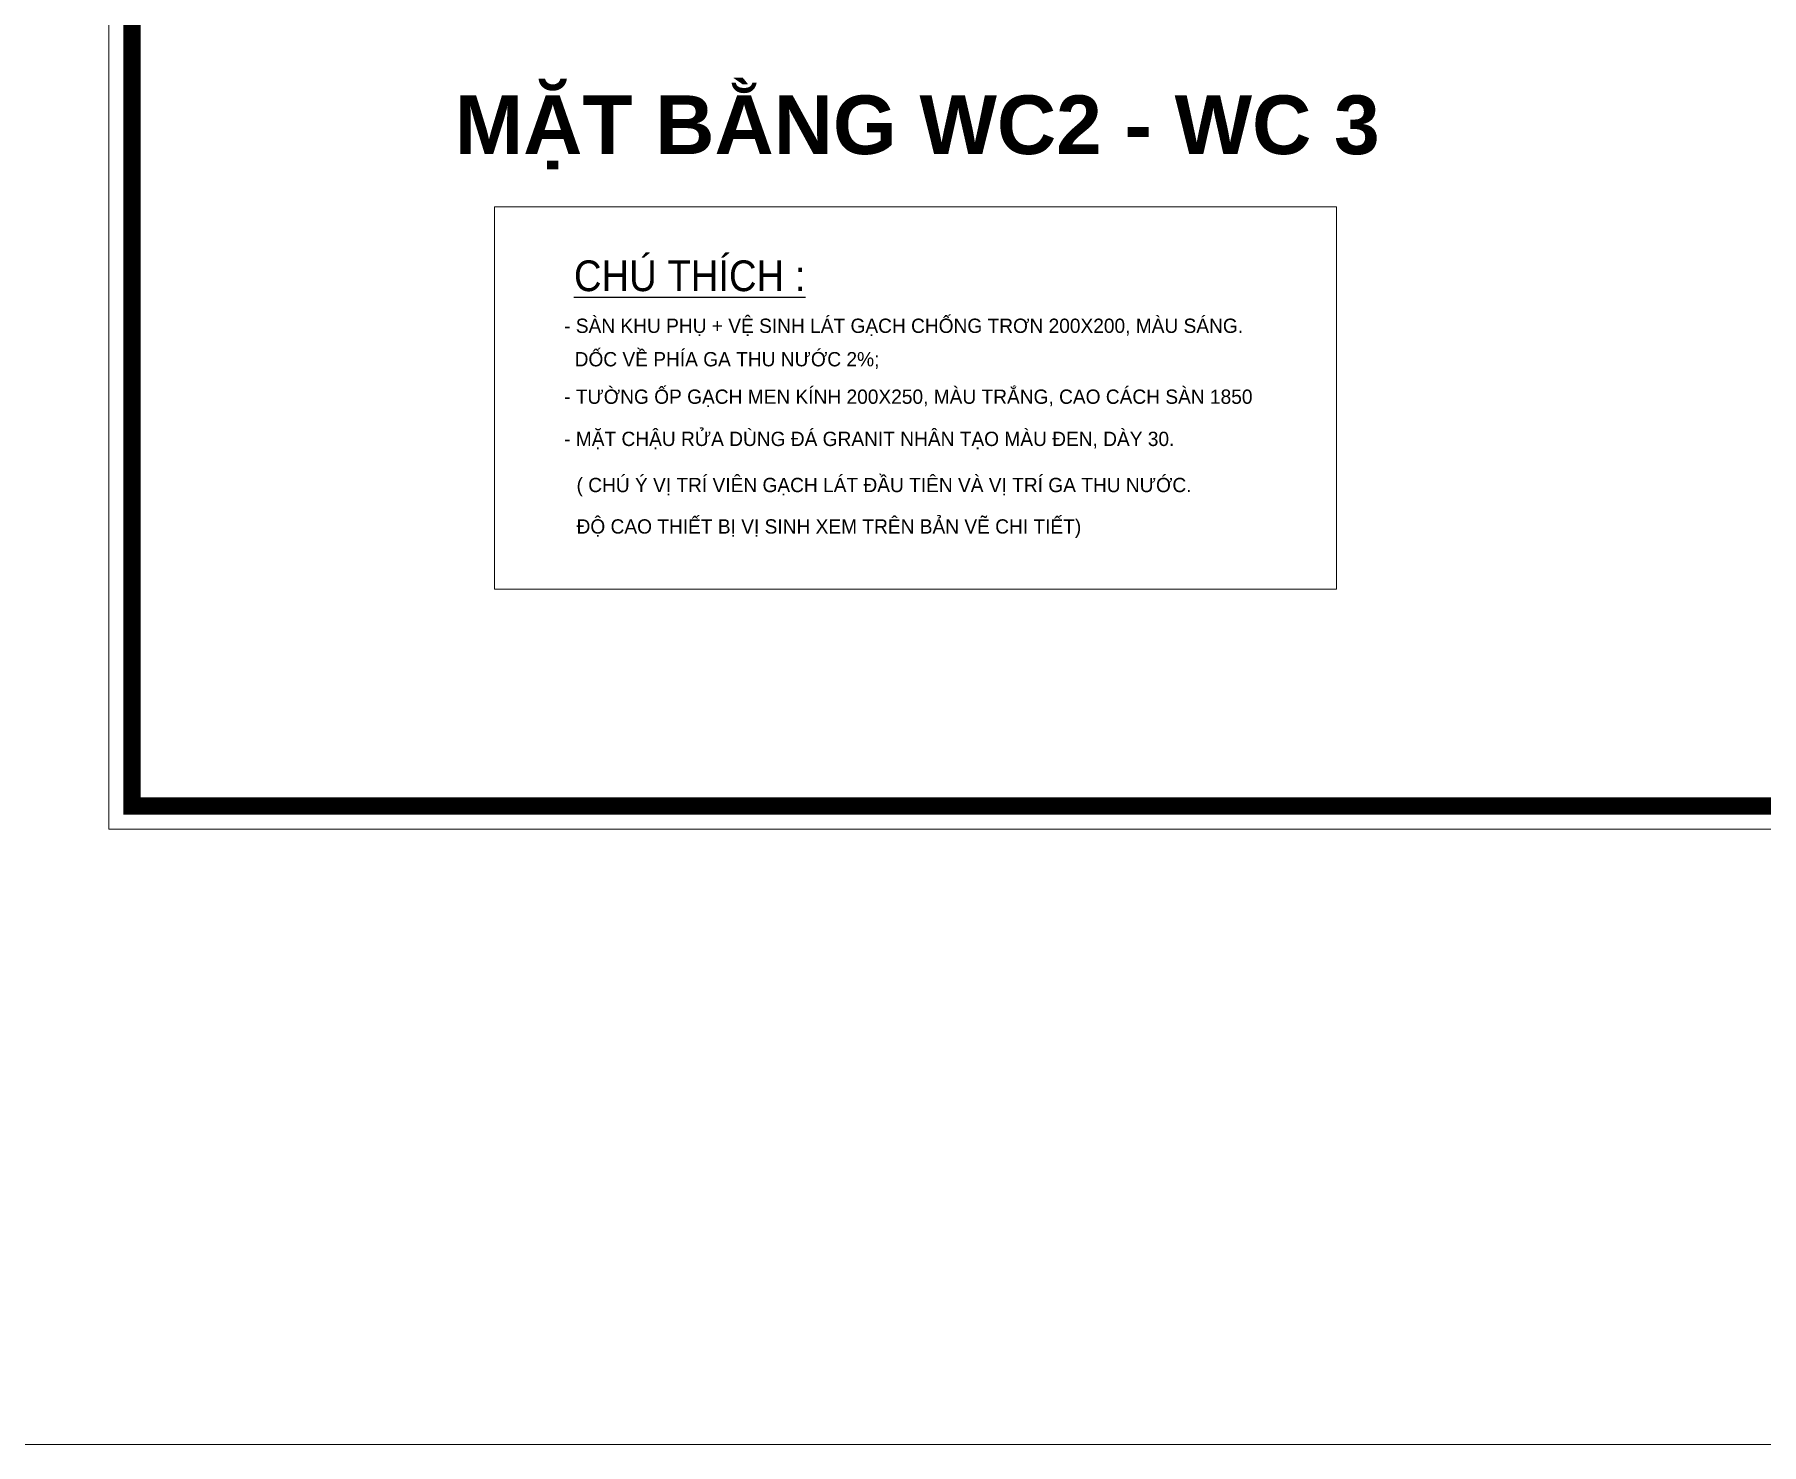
# Model space of a CAD drawing. Header units: millimetres. Extents: x 615730 to 2792744, y 139412 to 597571.
# Drawn here: x 1440709 to 1463210, y 210225 to 228594 of the extents above; entities that cross this region are included whole.
import ezdxf
from ezdxf.enums import TextEntityAlignment as Align

# ---------------------------------------------------------------- set-up
doc = ezdxf.new("R2010")
doc.units = ezdxf.units.MM
doc.header["$MEASUREMENT"] = 0
doc.layers.add('H', color=252, linetype='Continuous')
doc.layers.add('TEXT', color=2, linetype='Continuous')
for name, color, linetype, lineweight in [('KT', 148, 'Continuous', 18), ('thay', 7, 'Continuous', 15), ('VLIEU', 250, 'Continuous', 9)]:
    doc.layers.add(name, color=color, linetype=linetype, lineweight=lineweight)
doc.styles.add('AVANTH', font='', dxfattribs={"width": 0.9})
doc.styles.add('CHUHOA', font='')
doc.styles.add('lyrichs', font='', dxfattribs={"width": 1.25})
doc.styles.get('AVANTH').set_extended_font_data('.VnArial NarrowH')
doc.styles.get('CHUHOA').set_extended_font_data('.VnAvantH')
doc.styles.get('lyrichs').set_extended_font_data('.VnHelvetInsH', bold=True)

msp = doc.modelspace()

# ---------------------------------------------------------------- linework, layer by layer
at = {"layer": 'H', "const_width": 227.1}
msp.add_lwpolyline([(1441980.4, 218543), (1486335.9, 218543), (1486335.9, 249728.1), (1441980.4, 249728.1)], close=True, dxfattribs=at)
at = {"layer": 'KT', "ltscale": 10}
msp.add_lwpolyline([(1251387.5, 325466.5), (1494978.2, 325466.5), (1494978.2, 210225.3), (1251387.5, 210225.3)], close=True, dxfattribs=at)
at = {"layer": 'thay', "linetype": 'Continuous'}
msp.add_lwpolyline([(1441677.7, 218240.2), (1486638.7, 218240.2), (1486638.7, 250030.8), (1441677.7, 250030.8)], close=True, dxfattribs=at)
at = {"layer": 'VLIEU', "ltscale": 10}
msp.add_lwpolyline([(1446702.5, 226351.2), (1457673.7, 226351.2), (1457673.7, 221369.7), (1446702.5, 221369.7)], close=True, dxfattribs=at)

# ---------------------------------------------------------------- texts
at = {"layer": 'TEXT', "style": 'lyrichs'}
msp.add_text('MÆT B»NG WC2 - WC 3', height=765, dxfattribs=at).set_placement((1452210.3, 227036.3), align=Align.CENTER)
at = {"layer": 'TEXT', "color": 7, "style": 'AVANTH', "width": 1.087372}
msp.add_text('%%uCHó THÝCH :', height=400, dxfattribs=at).set_placement((1447737.5, 225251.4))
at = {"layer": 'TEXT', "style": 'CHUHOA'}
for s, p in [('- SµN KHU PHô + VÖ SINH L¸T G¹CH CHèNG TR¥N 200X200, MµU S¸NG.', (1447609.4, 224706.8)), ('DèC VÒ PHÝA GA THU N¦íC 2%%%;', (1447746.4, 224271.3)), ('- T¦êNG èP G¹CH MEN KÝNH 200X250, MµU TR¾NG, CAO C¸CH SµN 1850', (1447609.4, 223783)), ('- MÆT CHËU RöA DïNG §¸ GRANIT NH¢N T¹O MµU §EN, DµY 30.', (1447609.4, 223233.4)), ('( CHó ý VÞ TRÝ VI£N G¹CH L¸T §ÇU TI£N Vµ VÞ TRÝ GA THU N¦íC.', (1447771.4, 222632.4)), ('§é CAO THIÕT BÞ VÞ SINH XEM TR£N B¶N VÏ CHI TIÕT)', (1447771.4, 222092.4))]:
    msp.add_text(s, height=186.32, dxfattribs=at).set_placement(p)

doc.saveas('drawing.dxf')
